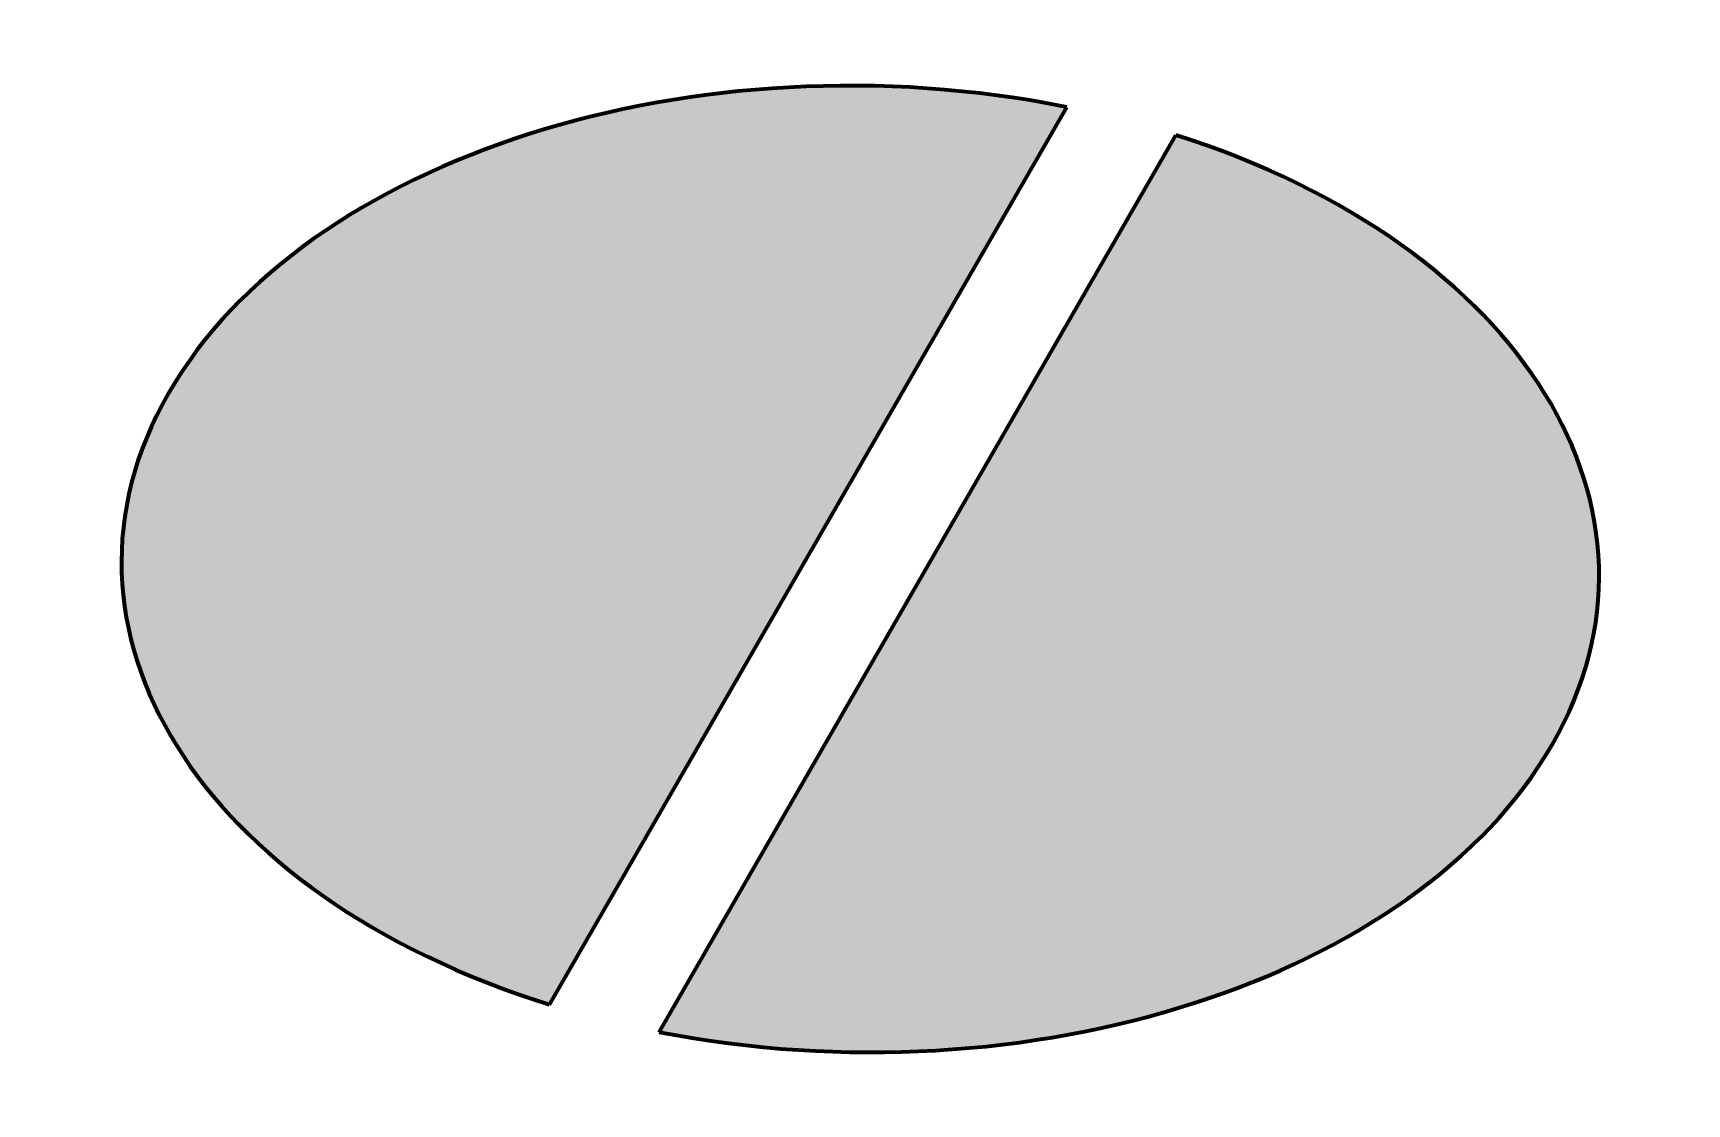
# Model space of a CAD drawing. Header units: inches. Extents: x 947 to 1788, y 0 to 594.
# Drawn here: x 1689.17 to 1703.66, y 98.66 to 108.04 of the extents above; entities that cross this region are included whole.
import ezdxf

# ---------------------------------------------------------------- set-up
doc = ezdxf.new("R2010")
doc.units = ezdxf.units.IN
doc.header["$MEASUREMENT"] = 0
doc.layers.add('BG 0 -1', color=7, linetype='Continuous')
doc.layers.add('BG happy form$0$TITLE-BOX', color=7, linetype='Continuous')

msp = doc.modelspace()

# ---------------------------------------------------------------- hatches: boundary and pattern name
at = {"layer": 'BG 0 -1', "linetype": 'ByBlock'}
for color, points in [(5, [(1698.227, 107.389), (1698.01, 107.429), (1697.791, 107.465), (1697.571, 107.496), (1697.348, 107.521), (1697.125, 107.542), (1696.901, 107.558), (1696.677, 107.568), (1696.452, 107.573), (1696.227, 107.574), (1696.002, 107.569), (1695.778, 107.559), (1695.554, 107.544), (1695.332, 107.524), (1695.111, 107.498), (1694.891, 107.468), (1694.674, 107.433), (1694.458, 107.393), (1694.245, 107.348), (1694.034, 107.298), (1693.827, 107.243), (1693.622, 107.183), (1693.421, 107.119), (1693.223, 107.051), (1693.03, 106.978), (1692.84, 106.9), (1692.655, 106.818), (1692.474, 106.732), (1692.298, 106.642), (1692.128, 106.548), (1691.962, 106.45), (1691.801, 106.348), (1691.647, 106.243), (1691.498, 106.134), (1691.355, 106.022), (1691.218, 105.906), (1691.087, 105.787), (1690.963, 105.666), (1690.845, 105.541), (1690.734, 105.414), (1690.631, 105.285), (1690.534, 105.153), (1690.444, 105.019), (1690.361, 104.883), (1690.286, 104.745), (1690.218, 104.605), (1690.158, 104.464), (1690.105, 104.321), (1690.06, 104.177), (1690.022, 104.033), (1689.992, 103.887), (1689.97, 103.741), (1689.956, 103.594), (1689.95, 103.447), (1689.951, 103.3), (1689.961, 103.153), (1689.978, 103.006), (1690.003, 102.859), (1690.035, 102.713), (1690.076, 102.568), (1690.124, 102.424), (1690.179, 102.281), (1690.242, 102.139), (1690.313, 101.999), (1690.391, 101.86), (1690.477, 101.723), (1690.569, 101.588), (1690.669, 101.455), (1690.775, 101.324), (1690.889, 101.196), (1691.009, 101.071), (1691.135, 100.948), (1691.268, 100.828), (1691.408, 100.711), (1691.553, 100.597), (1691.704, 100.487), (1691.861, 100.38), (1692.023, 100.277), (1692.191, 100.177), (1692.364, 100.081), (1692.541, 99.989), (1692.724, 99.901), (1692.911, 99.818), (1693.102, 99.738), (1693.297, 99.663), (1693.496, 99.593), (1693.698, 99.527)]), (80, [(1694.657, 99.286), (1694.876, 99.246), (1695.096, 99.211), (1695.319, 99.181), (1695.543, 99.156), (1695.768, 99.137), (1695.994, 99.122), (1696.22, 99.113), (1696.446, 99.109), (1696.673, 99.11), (1696.899, 99.117), (1697.125, 99.128), (1697.349, 99.145), (1697.573, 99.167), (1697.795, 99.193), (1698.015, 99.225), (1698.234, 99.263), (1698.45, 99.305), (1698.664, 99.352), (1698.875, 99.404), (1699.083, 99.46), (1699.288, 99.522), (1699.489, 99.588), (1699.687, 99.659), (1699.88, 99.734), (1700.069, 99.814), (1700.254, 99.898), (1700.434, 99.986), (1700.609, 100.078), (1700.779, 100.175), (1700.944, 100.275), (1701.103, 100.379), (1701.257, 100.487), (1701.404, 100.598), (1701.545, 100.712), (1701.68, 100.83), (1701.809, 100.951), (1701.931, 101.075), (1702.046, 101.201), (1702.155, 101.33), (1702.256, 101.462), (1702.35, 101.596), (1702.437, 101.732), (1702.516, 101.87), (1702.588, 102.01), (1702.653, 102.151), (1702.71, 102.294), (1702.759, 102.438), (1702.8, 102.584), (1702.834, 102.73), (1702.859, 102.877), (1702.877, 103.024), (1702.887, 103.172), (1702.889, 103.32), (1702.883, 103.469), (1702.869, 103.617), (1702.847, 103.764), (1702.817, 103.912), (1702.78, 104.058), (1702.735, 104.204), (1702.681, 104.348), (1702.621, 104.491), (1702.552, 104.633), (1702.476, 104.774), (1702.393, 104.912), (1702.302, 105.049), (1702.205, 105.183), (1702.1, 105.316), (1701.988, 105.446), (1701.869, 105.573), (1701.744, 105.697), (1701.612, 105.819), (1701.473, 105.938), (1701.329, 106.053), (1701.178, 106.165), (1701.022, 106.274), (1700.86, 106.379), (1700.692, 106.48), (1700.52, 106.578), (1700.342, 106.671), (1700.16, 106.761), (1699.972, 106.846), (1699.781, 106.927), (1699.585, 107.003), (1699.386, 107.076), (1699.183, 107.143)])]:
    msp.add_hatch(color=color, dxfattribs=at).paths.add_polyline_path(points)

# ---------------------------------------------------------------- linework, layer by layer
at = {"layer": 'BG 0 -1', "color": 7, "linetype": 'Continuous', "lineweight": 0}
for points in [[(1698.227, 107.389), (1698.01, 107.429), (1697.791, 107.465), (1697.571, 107.496), (1697.348, 107.521), (1697.125, 107.542), (1696.901, 107.558), (1696.677, 107.568), (1696.452, 107.573), (1696.227, 107.574), (1696.002, 107.569), (1695.778, 107.559), (1695.554, 107.544), (1695.332, 107.524), (1695.111, 107.498), (1694.891, 107.468), (1694.674, 107.433), (1694.458, 107.393), (1694.245, 107.348), (1694.034, 107.298), (1693.827, 107.243), (1693.622, 107.183), (1693.421, 107.119), (1693.223, 107.051), (1693.03, 106.978), (1692.84, 106.9), (1692.655, 106.818), (1692.474, 106.732), (1692.298, 106.642), (1692.128, 106.548), (1691.962, 106.45), (1691.801, 106.348), (1691.647, 106.243), (1691.498, 106.134), (1691.355, 106.022), (1691.218, 105.906), (1691.087, 105.787), (1690.963, 105.666), (1690.845, 105.541), (1690.734, 105.414), (1690.631, 105.285), (1690.534, 105.153), (1690.444, 105.019), (1690.361, 104.883), (1690.286, 104.745), (1690.218, 104.605), (1690.158, 104.464), (1690.105, 104.321), (1690.06, 104.177), (1690.022, 104.033), (1689.992, 103.887), (1689.97, 103.741), (1689.956, 103.594), (1689.95, 103.447), (1689.951, 103.3), (1689.961, 103.153), (1689.978, 103.006), (1690.003, 102.859), (1690.035, 102.713), (1690.076, 102.568), (1690.124, 102.424), (1690.179, 102.281), (1690.242, 102.139), (1690.313, 101.999), (1690.391, 101.86), (1690.477, 101.723), (1690.569, 101.588), (1690.669, 101.455), (1690.775, 101.324), (1690.889, 101.196), (1691.009, 101.071), (1691.135, 100.948), (1691.268, 100.828), (1691.408, 100.711), (1691.553, 100.597), (1691.704, 100.487), (1691.861, 100.38), (1692.023, 100.277), (1692.191, 100.177), (1692.364, 100.081), (1692.541, 99.989), (1692.724, 99.901), (1692.911, 99.818), (1693.102, 99.738), (1693.297, 99.663), (1693.496, 99.593), (1693.698, 99.527)], [(1694.657, 99.286), (1694.876, 99.246), (1695.096, 99.211), (1695.319, 99.181), (1695.543, 99.156), (1695.768, 99.137), (1695.994, 99.122), (1696.22, 99.113), (1696.446, 99.109), (1696.673, 99.11), (1696.899, 99.117), (1697.125, 99.128), (1697.349, 99.145), (1697.573, 99.167), (1697.795, 99.193), (1698.015, 99.225), (1698.234, 99.263), (1698.45, 99.305), (1698.664, 99.352), (1698.875, 99.404), (1699.083, 99.46), (1699.288, 99.522), (1699.489, 99.588), (1699.687, 99.659), (1699.88, 99.734), (1700.069, 99.814), (1700.254, 99.898), (1700.434, 99.986), (1700.609, 100.078), (1700.779, 100.175), (1700.944, 100.275), (1701.103, 100.379), (1701.257, 100.487), (1701.404, 100.598), (1701.545, 100.712), (1701.68, 100.83), (1701.809, 100.951), (1701.931, 101.075), (1702.046, 101.201), (1702.155, 101.33), (1702.256, 101.462), (1702.35, 101.596), (1702.437, 101.732), (1702.516, 101.87), (1702.588, 102.01), (1702.653, 102.151), (1702.71, 102.294), (1702.759, 102.438), (1702.8, 102.584), (1702.834, 102.73), (1702.859, 102.877), (1702.877, 103.024), (1702.887, 103.172), (1702.889, 103.32), (1702.883, 103.469), (1702.869, 103.617), (1702.847, 103.764), (1702.817, 103.912), (1702.78, 104.058), (1702.735, 104.204), (1702.681, 104.348), (1702.621, 104.491), (1702.552, 104.633), (1702.476, 104.774), (1702.393, 104.912), (1702.302, 105.049), (1702.205, 105.183), (1702.1, 105.316), (1701.988, 105.446), (1701.869, 105.573), (1701.744, 105.697), (1701.612, 105.819), (1701.473, 105.938), (1701.329, 106.053), (1701.178, 106.165), (1701.022, 106.274), (1700.86, 106.379), (1700.692, 106.48), (1700.52, 106.578), (1700.342, 106.671), (1700.16, 106.761), (1699.972, 106.846), (1699.781, 106.927), (1699.585, 107.003), (1699.386, 107.076), (1699.183, 107.143)]]:
    msp.add_lwpolyline(points, close=True, dxfattribs=at)
at = {"layer": 'BG happy form$0$TITLE-BOX', "color": 5, "linetype": 'Continuous', "lineweight": 100}
msp.add_line((1693.698, 99.527), (1698.227, 107.389), dxfattribs=at)
at = {"layer": 'BG happy form$0$TITLE-BOX', "color": 80, "linetype": 'Continuous', "lineweight": 100}
msp.add_line((1694.657, 99.286), (1699.183, 107.143), dxfattribs=at)
at = {"layer": 'BG happy form$0$TITLE-BOX', "color": 5, "linetype": 'Continuous', "lineweight": 100}
msp.add_ellipse((1696.419, 103.342), major_axis=(6.47, -0.104), ratio=0.654054, start_param=1.298066, end_param=4.288804, dxfattribs=at)
at = {"layer": 'BG happy form$0$TITLE-BOX', "color": 80, "linetype": 'Continuous', "lineweight": 100}
msp.add_ellipse((1696.419, 103.342), major_axis=(-6.47, 0.104), ratio=0.654054, start_param=1.305326, end_param=4.281544, dxfattribs=at)

doc.saveas('drawing.dxf')
